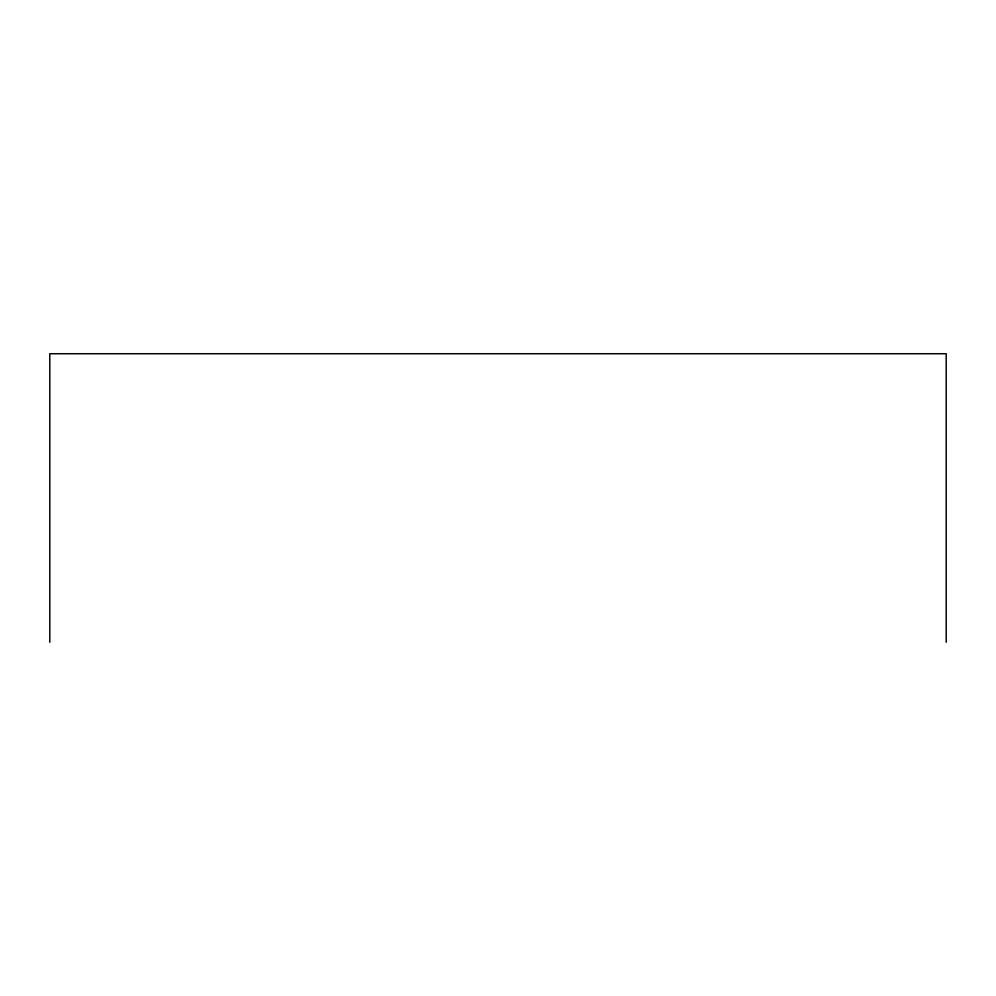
<?xml version="1.0" encoding="UTF-8"?>
<svg xmlns="http://www.w3.org/2000/svg" width="996" height="996" viewBox="0 0 996 996"><rect width="100%" height="100%" fill="white"/><g stroke="black" fill="none" stroke-linecap="round" stroke-linejoin="round"><path stroke-width="1.49" d="M946.2 642.271L946.2 353.729L49.8 353.729L49.8 642.271"/></g></svg>
